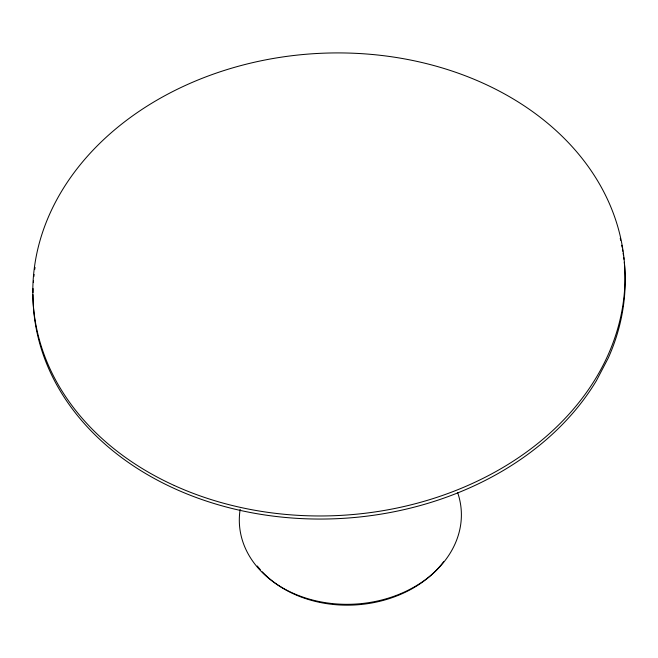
<?xml version="1.0" encoding="UTF-8"?>
<svg xmlns="http://www.w3.org/2000/svg" width="658" height="658" viewBox="0 0 658 658"><rect width="100%" height="100%" fill="white"/><g stroke="black" fill="none" stroke-linecap="round" stroke-linejoin="round"><path stroke-width="0.99" d="M457.688 492.727A111.12 86.724 -3.5 0 1 357.771 603.921A111.12 86.724 -3.5 0 1 240.178 509.308M624.278 262.271A296.322 231.254 -3.5 0 1 608.239 358.067L596.387 380.727A296.322 231.254 -3.5 0 1 263.809 514.811A296.322 231.254 -3.5 0 1 32.99 294.636M32.999 292.621A296.322 231.254 -3.5 0 1 33.089 288.582M33.394 282.529A296.322 231.254 -3.5 0 1 33.533 280.505M33.895 276.467A296.322 231.254 -3.5 0 1 34.109 274.444M34.742 269.402A296.322 231.254 -3.5 0 1 35.03 267.387M620.231 238.352A296.322 231.254 -3.5 0 1 620.691 240.326M621.744 245.278A296.322 231.254 -3.5 0 1 622.123 247.268M622.484 249.259A296.322 231.254 -3.5 0 1 622.822 251.257M623.142 253.256A296.322 231.254 -3.5 0 1 623.43 255.255M623.702 257.262A296.322 231.254 -3.5 0 1 623.949 259.26M443.615 561.718A108.652 84.792 -3.5 0 1 262.279 571.827M260.329 569.68A108.652 84.792 -3.5 0 1 257.294 565.995M174.255 485.481A296.322 231.254 -3.5 0 0 624.911 283.384A296.322 231.254 -3.5 0 0 187.555 84.463A296.322 231.254 -3.5 0 0 174.255 485.481"/></g></svg>
